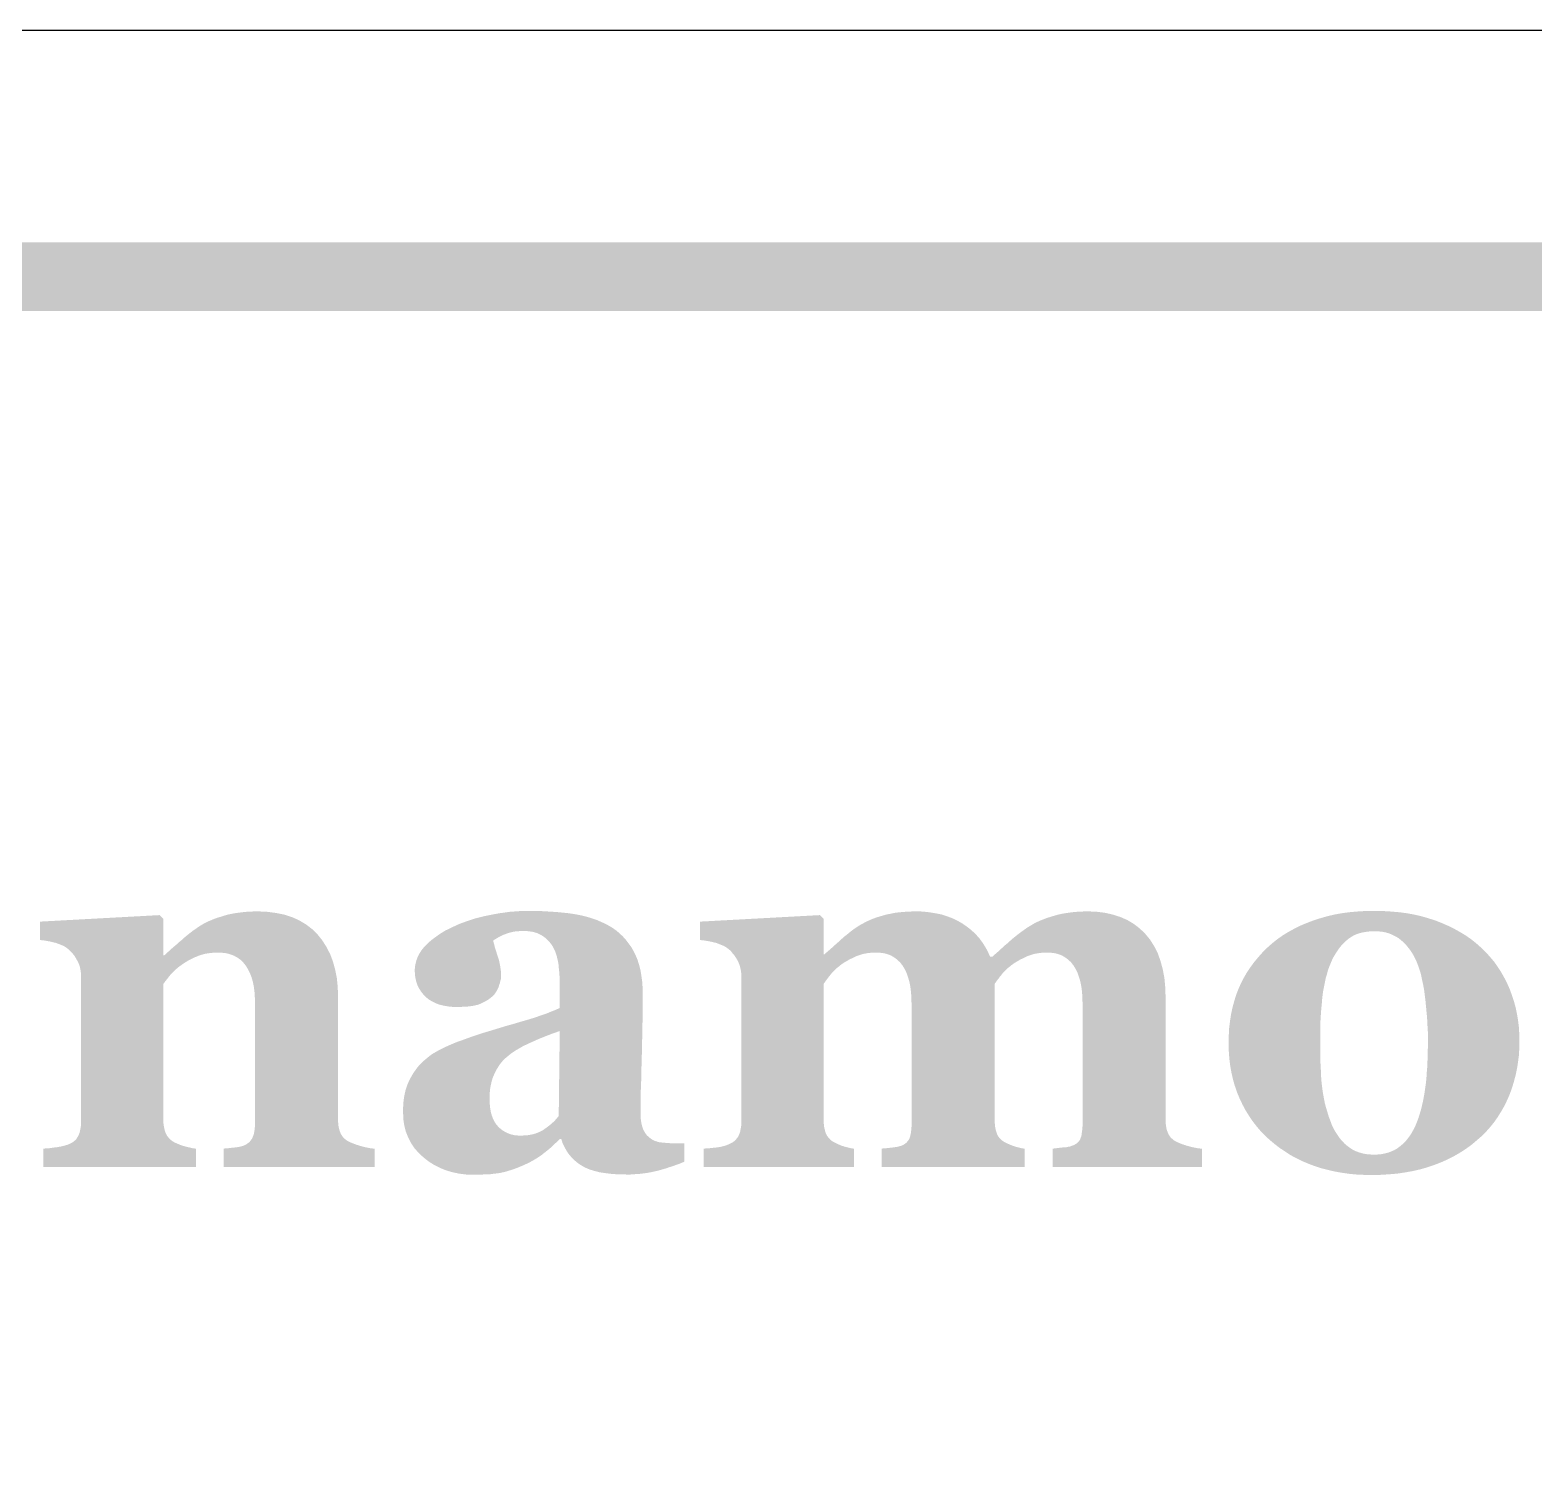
# Model space of a CAD drawing. Header units: millimetres. Extents: x 4 to 272, y 4 to 144.
# Drawn here: x 225.34 to 234.12, y 135.7 to 144.04 of the extents above; entities that cross this region are included whole.
import ezdxf

# ---------------------------------------------------------------- set-up
doc = ezdxf.new("R2010")
doc.units = ezdxf.units.MM
doc.layers.add('CUT', color=1, linetype='Continuous')
doc.layers.add('RASTER', color=7, linetype='Continuous')

msp = doc.modelspace()

# ---------------------------------------------------------------- hatches: boundary and pattern name
at = {"layer": 'RASTER'}
h = msp.add_hatch(color=7, dxfattribs=at)
h.paths.add_polyline_path([(209.2, 140.6), (209.234, 141.116), (209.337, 141.563), (209.509, 141.941), (209.75, 142.25), (210.059, 142.491), (210.438, 142.663), (210.884, 142.766), (211.4, 142.8), (268.6, 142.8), (269.116, 142.766), (269.563, 142.663), (269.941, 142.491), (270.25, 142.25), (270.491, 141.941), (270.663, 141.563), (270.766, 141.116), (270.8, 140.6), (270.8, 127.4), (270.766, 126.884), (270.662, 126.438), (270.491, 126.059), (270.25, 125.75), (269.941, 125.509), (269.563, 125.338), (269.116, 125.234), (268.6, 125.2), (211.4, 125.2), (210.884, 125.234), (210.438, 125.338), (210.059, 125.509), (209.75, 125.75), (209.509, 126.059), (209.337, 126.438), (209.234, 126.884), (209.2, 127.4)])
h.paths.add_polyline_path([(209.6, 140.6), (209.6, 127.4), (209.628, 126.978), (209.712, 126.613), (209.853, 126.303), (210.05, 126.05), (210.303, 125.853), (210.613, 125.713), (210.978, 125.628), (211.4, 125.6), (268.6, 125.6), (269.022, 125.628), (269.388, 125.713), (269.697, 125.853), (269.95, 126.05), (270.147, 126.303), (270.287, 126.613), (270.372, 126.978), (270.4, 127.4), (270.4, 140.6), (270.372, 141.022), (270.287, 141.388), (270.147, 141.697), (269.95, 141.95), (269.697, 142.147), (269.388, 142.288), (269.022, 142.372), (268.6, 142.4), (211.4, 142.4), (210.978, 142.372), (210.613, 142.288), (210.303, 142.147), (210.05, 141.95), (209.853, 141.697), (209.712, 141.388), (209.628, 141.022), (209.6, 140.6)], flags=0)
for points in [[(227.35, 137.4), (226.468, 137.4), (226.468, 137.507), (226.475, 137.508), (226.482, 137.508), (226.49, 137.509), (226.499, 137.51), (226.507, 137.511), (226.516, 137.512), (226.525, 137.513), (226.535, 137.514), (226.545, 137.515), (226.554, 137.517), (226.562, 137.518), (226.57, 137.52), (226.577, 137.522), (226.584, 137.524), (226.59, 137.526), (226.595, 137.529), (226.603, 137.533), (226.609, 137.538), (226.616, 137.543), (226.622, 137.549), (226.627, 137.555), (226.631, 137.561), (226.636, 137.568), (226.639, 137.576), (226.642, 137.584), (226.645, 137.593), (226.647, 137.603), (226.649, 137.614), (226.65, 137.626), (226.652, 137.638), (226.652, 137.652), (226.652, 137.667), (226.652, 138.352), (226.651, 138.388), (226.649, 138.422), (226.645, 138.454), (226.639, 138.483), (226.631, 138.51), (226.621, 138.535), (226.61, 138.557), (226.597, 138.577), (226.583, 138.595), (226.567, 138.61), (226.549, 138.623), (226.529, 138.634), (226.508, 138.642), (226.486, 138.648), (226.461, 138.651), (226.436, 138.652), (226.421, 138.652), (226.407, 138.651), (226.393, 138.65), (226.379, 138.648), (226.365, 138.646), (226.352, 138.643), (226.339, 138.639), (226.326, 138.635), (226.314, 138.63), (226.301, 138.625), (226.289, 138.619), (226.276, 138.613), (226.264, 138.607), (226.252, 138.599), (226.24, 138.592), (226.228, 138.584), (226.217, 138.576), (226.207, 138.569), (226.198, 138.561), (226.189, 138.554), (226.181, 138.546), (226.173, 138.539), (226.166, 138.531), (226.159, 138.524), (226.153, 138.516), (226.147, 138.509), (226.141, 138.501), (226.136, 138.495), (226.131, 138.488), (226.126, 138.482), (226.121, 138.475), (226.116, 138.469), (226.116, 137.683), (226.116, 137.67), (226.117, 137.658), (226.118, 137.647), (226.12, 137.636), (226.122, 137.625), (226.124, 137.615), (226.127, 137.606), (226.131, 137.597), (226.135, 137.589), (226.139, 137.581), (226.145, 137.574), (226.15, 137.567), (226.157, 137.561), (226.164, 137.555), (226.171, 137.55), (226.179, 137.545), (226.185, 137.542), (226.192, 137.539), (226.198, 137.536), (226.206, 137.533), (226.213, 137.53), (226.221, 137.527), (226.229, 137.524), (226.238, 137.522), (226.247, 137.519), (226.255, 137.517), (226.264, 137.515), (226.273, 137.513), (226.281, 137.511), (226.29, 137.509), (226.298, 137.508), (226.307, 137.507), (226.307, 137.4), (225.416, 137.4), (225.416, 137.507), (225.425, 137.508), (225.434, 137.509), (225.444, 137.509), (225.453, 137.51), (225.462, 137.511), (225.471, 137.513), (225.481, 137.514), (225.49, 137.515), (225.499, 137.516), (225.508, 137.518), (225.516, 137.519), (225.525, 137.521), (225.532, 137.523), (225.54, 137.525), (225.547, 137.527), (225.554, 137.529), (225.565, 137.533), (225.575, 137.538), (225.585, 137.543), (225.593, 137.549), (225.601, 137.556), (225.608, 137.563), (225.613, 137.571), (225.618, 137.579), (225.622, 137.587), (225.626, 137.597), (225.629, 137.607), (225.631, 137.618), (225.633, 137.629), (225.635, 137.641), (225.635, 137.653), (225.636, 137.667), (225.636, 138.519), (225.635, 138.53), (225.634, 138.542), (225.632, 138.553), (225.63, 138.564), (225.627, 138.575), (225.623, 138.586), (225.618, 138.597), (225.612, 138.608), (225.606, 138.619), (225.6, 138.629), (225.593, 138.639), (225.585, 138.648), (225.577, 138.657), (225.569, 138.665), (225.56, 138.673), (225.551, 138.68), (225.544, 138.685), (225.537, 138.689), (225.529, 138.693), (225.521, 138.696), (225.512, 138.7), (225.503, 138.703), (225.494, 138.707), (225.484, 138.71), (225.474, 138.712), (225.463, 138.715), (225.453, 138.717), (225.442, 138.719), (225.431, 138.721), (225.419, 138.723), (225.407, 138.724), (225.396, 138.726), (225.396, 138.833), (226.094, 138.871), (226.116, 138.849), (226.116, 138.636), (226.122, 138.636), (226.133, 138.646), (226.144, 138.656), (226.155, 138.666), (226.167, 138.677), (226.18, 138.688), (226.193, 138.699), (226.207, 138.712), (226.222, 138.724), (226.236, 138.737), (226.25, 138.749), (226.264, 138.76), (226.278, 138.771), (226.291, 138.781), (226.305, 138.79), (226.317, 138.799), (226.33, 138.808), (226.344, 138.816), (226.359, 138.825), (226.375, 138.833), (226.393, 138.84), (226.411, 138.848), (226.43, 138.855), (226.451, 138.861), (226.472, 138.868), (226.494, 138.874), (226.517, 138.879), (226.54, 138.883), (226.563, 138.886), (226.587, 138.889), (226.611, 138.891), (226.635, 138.892), (226.66, 138.893), (226.717, 138.891), (226.772, 138.884), (226.822, 138.874), (226.869, 138.859), (226.911, 138.84), (226.951, 138.816), (226.986, 138.789), (227.018, 138.757), (227.046, 138.722), (227.07, 138.684), (227.091, 138.643), (227.107, 138.6), (227.12, 138.553), (227.13, 138.504), (227.135, 138.452), (227.137, 138.398), (227.137, 137.68), (227.137, 137.667), (227.138, 137.654), (227.139, 137.642), (227.141, 137.631), (227.144, 137.621), (227.146, 137.611), (227.15, 137.602), (227.153, 137.593), (227.158, 137.586), (227.163, 137.578), (227.169, 137.571), (227.176, 137.564), (227.184, 137.558), (227.193, 137.552), (227.203, 137.547), (227.213, 137.542), (227.219, 137.54), (227.226, 137.537), (227.233, 137.534), (227.24, 137.532), (227.247, 137.529), (227.255, 137.527), (227.263, 137.524), (227.271, 137.522), (227.28, 137.519), (227.289, 137.517), (227.298, 137.515), (227.308, 137.513), (227.318, 137.511), (227.328, 137.509), (227.339, 137.508), (227.35, 137.507)], [(232.184, 137.4), (231.311, 137.4), (231.311, 137.507), (231.319, 137.508), (231.327, 137.509), (231.335, 137.51), (231.344, 137.511), (231.352, 137.512), (231.361, 137.513), (231.369, 137.514), (231.378, 137.514), (231.387, 137.515), (231.395, 137.516), (231.403, 137.518), (231.41, 137.519), (231.417, 137.521), (231.424, 137.524), (231.43, 137.526), (231.437, 137.529), (231.444, 137.533), (231.451, 137.537), (231.457, 137.543), (231.463, 137.548), (231.468, 137.555), (231.472, 137.562), (231.475, 137.57), (231.478, 137.578), (231.48, 137.587), (231.481, 137.596), (231.483, 137.607), (231.484, 137.617), (231.485, 137.629), (231.486, 137.641), (231.486, 137.653), (231.486, 137.667), (231.486, 138.351), (231.485, 138.387), (231.483, 138.421), (231.479, 138.453), (231.473, 138.483), (231.465, 138.51), (231.456, 138.535), (231.445, 138.557), (231.433, 138.577), (231.419, 138.595), (231.403, 138.61), (231.386, 138.623), (231.368, 138.634), (231.348, 138.642), (231.327, 138.648), (231.304, 138.651), (231.28, 138.652), (231.264, 138.652), (231.249, 138.651), (231.235, 138.65), (231.22, 138.647), (231.206, 138.645), (231.193, 138.641), (231.18, 138.637), (231.168, 138.633), (231.156, 138.628), (231.144, 138.622), (231.132, 138.616), (231.121, 138.611), (231.11, 138.604), (231.099, 138.598), (231.088, 138.591), (231.078, 138.584), (231.067, 138.576), (231.058, 138.568), (231.048, 138.561), (231.04, 138.553), (231.032, 138.545), (231.025, 138.537), (231.018, 138.53), (231.012, 138.522), (231.006, 138.515), (231, 138.507), (230.995, 138.5), (230.99, 138.494), (230.985, 138.487), (230.981, 138.481), (230.976, 138.475), (230.972, 138.469), (230.972, 137.683), (230.972, 137.67), (230.973, 137.658), (230.974, 137.646), (230.975, 137.635), (230.977, 137.625), (230.979, 137.615), (230.982, 137.606), (230.985, 137.597), (230.988, 137.589), (230.992, 137.581), (230.997, 137.574), (231.002, 137.568), (231.008, 137.561), (231.015, 137.555), (231.023, 137.55), (231.031, 137.545), (231.037, 137.542), (231.043, 137.539), (231.049, 137.536), (231.056, 137.533), (231.063, 137.53), (231.07, 137.527), (231.077, 137.524), (231.084, 137.522), (231.092, 137.519), (231.099, 137.517), (231.107, 137.515), (231.115, 137.513), (231.123, 137.511), (231.131, 137.509), (231.14, 137.508), (231.148, 137.507), (231.148, 137.4), (230.312, 137.4), (230.312, 137.507), (230.319, 137.508), (230.326, 137.508), (230.334, 137.509), (230.342, 137.51), (230.351, 137.511), (230.36, 137.512), (230.369, 137.513), (230.379, 137.514), (230.388, 137.515), (230.397, 137.517), (230.406, 137.518), (230.413, 137.52), (230.42, 137.522), (230.427, 137.524), (230.432, 137.526), (230.438, 137.529), (230.445, 137.533), (230.452, 137.538), (230.458, 137.543), (230.463, 137.549), (230.468, 137.555), (230.472, 137.561), (230.475, 137.568), (230.478, 137.576), (230.48, 137.584), (230.482, 137.593), (230.484, 137.603), (230.485, 137.614), (230.486, 137.626), (230.487, 137.638), (230.487, 137.652), (230.487, 137.667), (230.487, 138.351), (230.486, 138.387), (230.484, 138.421), (230.48, 138.453), (230.474, 138.483), (230.466, 138.51), (230.457, 138.535), (230.446, 138.557), (230.434, 138.577), (230.42, 138.595), (230.404, 138.61), (230.387, 138.623), (230.369, 138.634), (230.349, 138.642), (230.328, 138.648), (230.305, 138.651), (230.281, 138.652), (230.265, 138.652), (230.25, 138.651), (230.235, 138.65), (230.221, 138.647), (230.207, 138.645), (230.194, 138.641), (230.181, 138.637), (230.169, 138.633), (230.157, 138.628), (230.145, 138.622), (230.133, 138.616), (230.122, 138.611), (230.111, 138.604), (230.1, 138.598), (230.089, 138.591), (230.079, 138.584), (230.068, 138.576), (230.059, 138.568), (230.049, 138.561), (230.041, 138.553), (230.033, 138.545), (230.026, 138.537), (230.019, 138.53), (230.013, 138.522), (230.007, 138.515), (230.001, 138.507), (229.996, 138.5), (229.991, 138.494), (229.986, 138.487), (229.982, 138.481), (229.977, 138.475), (229.973, 138.469), (229.973, 137.683), (229.973, 137.67), (229.974, 137.658), (229.975, 137.647), (229.976, 137.636), (229.978, 137.625), (229.981, 137.616), (229.983, 137.606), (229.986, 137.598), (229.99, 137.59), (229.994, 137.582), (229.999, 137.575), (230.005, 137.568), (230.011, 137.561), (230.018, 137.555), (230.025, 137.55), (230.033, 137.545), (230.039, 137.542), (230.045, 137.539), (230.052, 137.536), (230.058, 137.533), (230.065, 137.53), (230.072, 137.527), (230.079, 137.524), (230.087, 137.522), (230.094, 137.519), (230.102, 137.517), (230.11, 137.515), (230.118, 137.513), (230.126, 137.511), (230.134, 137.509), (230.142, 137.508), (230.15, 137.507), (230.15, 137.4), (229.273, 137.4), (229.273, 137.507), (229.282, 137.508), (229.292, 137.508), (229.301, 137.509), (229.311, 137.51), (229.32, 137.511), (229.329, 137.512), (229.338, 137.513), (229.348, 137.514), (229.357, 137.515), (229.365, 137.517), (229.374, 137.518), (229.382, 137.52), (229.389, 137.522), (229.397, 137.524), (229.404, 137.526), (229.411, 137.529), (229.422, 137.534), (229.432, 137.539), (229.442, 137.544), (229.45, 137.55), (229.458, 137.557), (229.464, 137.564), (229.47, 137.571), (229.475, 137.579), (229.479, 137.588), (229.483, 137.597), (229.486, 137.607), (229.488, 137.618), (229.49, 137.629), (229.492, 137.641), (229.492, 137.653), (229.493, 137.667), (229.493, 138.519), (229.492, 138.531), (229.491, 138.542), (229.489, 138.554), (229.486, 138.565), (229.483, 138.577), (229.479, 138.588), (229.474, 138.599), (229.468, 138.611), (229.461, 138.622), (229.455, 138.632), (229.448, 138.641), (229.44, 138.65), (229.433, 138.659), (229.425, 138.667), (229.416, 138.674), (229.408, 138.68), (229.401, 138.685), (229.394, 138.689), (229.386, 138.693), (229.378, 138.696), (229.369, 138.7), (229.36, 138.703), (229.351, 138.707), (229.341, 138.71), (229.331, 138.712), (229.32, 138.715), (229.31, 138.717), (229.299, 138.719), (229.288, 138.721), (229.276, 138.723), (229.264, 138.724), (229.252, 138.726), (229.252, 138.833), (229.951, 138.871), (229.973, 138.849), (229.973, 138.642), (229.979, 138.642), (229.989, 138.652), (230, 138.661), (230.012, 138.672), (230.024, 138.682), (230.036, 138.693), (230.049, 138.705), (230.063, 138.717), (230.076, 138.729), (230.09, 138.742), (230.104, 138.753), (230.118, 138.764), (230.131, 138.775), (230.144, 138.785), (230.157, 138.794), (230.17, 138.803), (230.183, 138.811), (230.197, 138.819), (230.212, 138.827), (230.228, 138.835), (230.245, 138.843), (230.262, 138.85), (230.281, 138.857), (230.301, 138.863), (230.322, 138.869), (230.343, 138.875), (230.365, 138.879), (230.388, 138.884), (230.411, 138.887), (230.434, 138.889), (230.458, 138.891), (230.483, 138.892), (230.508, 138.893), (230.549, 138.892), (230.588, 138.888), (230.625, 138.882), (230.661, 138.875), (230.695, 138.864), (230.727, 138.852), (230.758, 138.837), (230.787, 138.82), (230.814, 138.801), (230.839, 138.781), (230.862, 138.759), (230.883, 138.736), (230.901, 138.711), (230.918, 138.685), (230.933, 138.657), (230.946, 138.628), (230.959, 138.628), (230.97, 138.638), (230.981, 138.648), (230.994, 138.659), (231.006, 138.671), (231.02, 138.682), (231.033, 138.695), (231.048, 138.707), (231.063, 138.721), (231.078, 138.734), (231.093, 138.746), (231.108, 138.758), (231.122, 138.769), (231.136, 138.779), (231.15, 138.789), (231.163, 138.798), (231.176, 138.806), (231.191, 138.815), (231.206, 138.824), (231.223, 138.832), (231.241, 138.84), (231.259, 138.847), (231.279, 138.855), (231.3, 138.861), (231.322, 138.868), (231.344, 138.874), (231.367, 138.879), (231.39, 138.883), (231.413, 138.886), (231.437, 138.889), (231.461, 138.891), (231.486, 138.892), (231.511, 138.893), (231.565, 138.891), (231.615, 138.885), (231.663, 138.874), (231.707, 138.86), (231.748, 138.842), (231.786, 138.819), (231.82, 138.793), (231.852, 138.762), (231.88, 138.728), (231.904, 138.69), (231.925, 138.649), (231.941, 138.604), (231.954, 138.556), (231.964, 138.505), (231.969, 138.45), (231.971, 138.392), (231.971, 137.68), (231.971, 137.667), (231.972, 137.654), (231.973, 137.642), (231.975, 137.631), (231.977, 137.62), (231.98, 137.61), (231.984, 137.601), (231.987, 137.593), (231.992, 137.585), (231.997, 137.577), (232.003, 137.57), (232.01, 137.564), (232.018, 137.557), (232.026, 137.552), (232.036, 137.547), (232.046, 137.542), (232.052, 137.54), (232.058, 137.537), (232.065, 137.534), (232.072, 137.532), (232.079, 137.529), (232.087, 137.527), (232.095, 137.524), (232.104, 137.522), (232.113, 137.519), (232.122, 137.517), (232.131, 137.515), (232.141, 137.513), (232.151, 137.511), (232.162, 137.509), (232.172, 137.508), (232.184, 137.507)]]:
    msp.add_hatch(color=7, dxfattribs=at).paths.add_polyline_path(points)
h = msp.add_hatch(color=7, dxfattribs=at)
h.paths.add_polyline_path([(229.16, 137.431), (229.144, 137.424), (229.126, 137.417), (229.109, 137.411), (229.09, 137.404), (229.07, 137.398), (229.05, 137.391), (229.029, 137.385), (229.008, 137.379), (228.986, 137.374), (228.963, 137.369), (228.94, 137.365), (228.917, 137.362), (228.894, 137.359), (228.87, 137.358), (228.846, 137.356), (228.822, 137.356), (228.778, 137.357), (228.738, 137.359), (228.7, 137.364), (228.665, 137.369), (228.634, 137.377), (228.605, 137.386), (228.579, 137.397), (228.557, 137.41), (228.536, 137.424), (228.518, 137.439), (228.501, 137.456), (228.485, 137.475), (228.472, 137.494), (228.46, 137.516), (228.449, 137.538), (228.441, 137.563), (228.432, 137.563), (228.42, 137.55), (228.407, 137.539), (228.395, 137.527), (228.383, 137.516), (228.371, 137.506), (228.359, 137.496), (228.348, 137.487), (228.336, 137.478), (228.325, 137.469), (228.313, 137.461), (228.301, 137.453), (228.288, 137.445), (228.276, 137.438), (228.263, 137.431), (228.25, 137.424), (228.237, 137.418), (228.22, 137.41), (228.203, 137.403), (228.186, 137.396), (228.17, 137.39), (228.153, 137.384), (228.137, 137.379), (228.121, 137.374), (228.105, 137.37), (228.088, 137.366), (228.07, 137.363), (228.05, 137.361), (228.028, 137.358), (228.005, 137.357), (227.981, 137.356), (227.955, 137.355), (227.927, 137.355), (227.885, 137.356), (227.845, 137.361), (227.806, 137.369), (227.769, 137.38), (227.734, 137.394), (227.7, 137.411), (227.668, 137.431), (227.637, 137.455), (227.609, 137.481), (227.584, 137.509), (227.564, 137.539), (227.547, 137.572), (227.533, 137.606), (227.524, 137.642), (227.518, 137.68), (227.517, 137.721), (227.517, 137.744), (227.518, 137.767), (227.52, 137.788), (227.523, 137.809), (227.527, 137.829), (227.531, 137.848), (227.537, 137.866), (227.543, 137.883), (227.55, 137.899), (227.558, 137.915), (227.566, 137.93), (227.575, 137.945), (227.585, 137.96), (227.595, 137.974), (227.606, 137.988), (227.618, 138.001), (227.629, 138.012), (227.641, 138.023), (227.653, 138.033), (227.665, 138.043), (227.678, 138.053), (227.691, 138.062), (227.705, 138.07), (227.719, 138.078), (227.734, 138.086), (227.749, 138.093), (227.764, 138.101), (227.78, 138.108), (227.796, 138.115), (227.812, 138.122), (227.829, 138.129), (227.846, 138.135), (227.88, 138.147), (227.915, 138.16), (227.952, 138.172), (227.991, 138.185), (228.032, 138.197), (228.074, 138.21), (228.117, 138.223), (228.163, 138.236), (228.207, 138.249), (228.249, 138.261), (228.287, 138.273), (228.322, 138.285), (228.354, 138.296), (228.383, 138.308), (228.409, 138.318), (228.432, 138.329), (228.432, 138.469), (228.432, 138.479), (228.432, 138.489), (228.431, 138.5), (228.431, 138.512), (228.43, 138.524), (228.429, 138.537), (228.428, 138.551), (228.426, 138.566), (228.425, 138.581), (228.423, 138.595), (228.42, 138.608), (228.417, 138.621), (228.414, 138.634), (228.41, 138.645), (228.406, 138.657), (228.401, 138.667), (228.396, 138.679), (228.39, 138.69), (228.383, 138.7), (228.375, 138.71), (228.367, 138.72), (228.357, 138.729), (228.348, 138.738), (228.337, 138.746), (228.325, 138.754), (228.313, 138.76), (228.3, 138.766), (228.286, 138.77), (228.271, 138.774), (228.255, 138.776), (228.239, 138.778), (228.221, 138.778), (228.205, 138.778), (228.19, 138.777), (228.176, 138.776), (228.162, 138.774), (228.149, 138.771), (228.136, 138.768), (228.125, 138.764), (228.114, 138.76), (228.103, 138.756), (228.093, 138.751), (228.083, 138.746), (228.075, 138.742), (228.066, 138.737), (228.058, 138.732), (228.051, 138.728), (228.044, 138.723), (228.045, 138.715), (228.047, 138.706), (228.05, 138.696), (228.052, 138.686), (228.056, 138.674), (228.06, 138.662), (228.064, 138.648), (228.069, 138.633), (228.074, 138.618), (228.078, 138.604), (228.081, 138.589), (228.084, 138.574), (228.086, 138.56), (228.088, 138.546), (228.089, 138.532), (228.089, 138.518), (228.089, 138.511), (228.089, 138.504), (228.088, 138.497), (228.086, 138.49), (228.084, 138.482), (228.082, 138.473), (228.079, 138.465), (228.076, 138.455), (228.073, 138.446), (228.069, 138.438), (228.065, 138.43), (228.06, 138.422), (228.055, 138.415), (228.05, 138.408), (228.044, 138.402), (228.038, 138.396), (228.03, 138.389), (228.021, 138.382), (228.012, 138.376), (228.002, 138.37), (227.993, 138.365), (227.983, 138.36), (227.973, 138.355), (227.963, 138.351), (227.952, 138.347), (227.939, 138.344), (227.925, 138.341), (227.91, 138.339), (227.893, 138.337), (227.875, 138.336), (227.855, 138.335), (227.834, 138.335), (227.805, 138.335), (227.777, 138.338), (227.751, 138.343), (227.726, 138.349), (227.704, 138.358), (227.684, 138.368), (227.665, 138.38), (227.648, 138.394), (227.634, 138.409), (227.621, 138.426), (227.61, 138.443), (227.601, 138.462), (227.594, 138.482), (227.589, 138.503), (227.586, 138.525), (227.585, 138.548), (227.586, 138.569), (227.59, 138.588), (227.595, 138.608), (227.602, 138.626), (227.611, 138.644), (227.622, 138.662), (227.635, 138.679), (227.651, 138.696), (227.667, 138.712), (227.685, 138.727), (227.704, 138.741), (227.723, 138.755), (227.743, 138.768), (227.764, 138.781), (227.787, 138.792), (227.81, 138.803), (227.833, 138.814), (227.857, 138.824), (227.883, 138.833), (227.909, 138.842), (227.936, 138.851), (227.964, 138.858), (227.992, 138.865), (228.022, 138.871), (228.052, 138.877), (228.081, 138.882), (228.11, 138.886), (228.138, 138.89), (228.165, 138.892), (228.192, 138.894), (228.219, 138.895), (228.245, 138.896), (228.28, 138.895), (228.314, 138.895), (228.348, 138.893), (228.381, 138.891), (228.413, 138.889), (228.445, 138.886), (228.475, 138.883), (228.505, 138.879), (228.535, 138.874), (228.563, 138.868), (228.591, 138.861), (228.618, 138.853), (228.645, 138.844), (228.67, 138.833), (228.695, 138.822), (228.719, 138.809), (228.741, 138.796), (228.762, 138.781), (228.782, 138.764), (228.801, 138.746), (228.818, 138.727), (228.834, 138.706), (228.85, 138.684), (228.864, 138.66), (228.876, 138.635), (228.887, 138.608), (228.896, 138.579), (228.904, 138.548), (228.909, 138.516), (228.914, 138.481), (228.916, 138.445), (228.917, 138.406), (228.917, 138.364), (228.917, 138.32), (228.916, 138.274), (228.915, 138.225), (228.914, 138.175), (228.913, 138.123), (228.912, 138.07), (228.91, 138.014), (228.909, 137.959), (228.908, 137.91), (228.906, 137.865), (228.905, 137.826), (228.905, 137.791), (228.904, 137.761), (228.904, 137.735), (228.904, 137.715), (228.904, 137.699), (228.905, 137.684), (228.907, 137.669), (228.909, 137.656), (228.912, 137.643), (228.915, 137.632), (228.919, 137.621), (228.924, 137.611), (228.929, 137.602), (228.935, 137.593), (228.941, 137.585), (228.949, 137.578), (228.957, 137.571), (228.965, 137.565), (228.974, 137.559), (228.984, 137.554), (228.991, 137.551), (228.999, 137.549), (229.007, 137.546), (229.016, 137.544), (229.027, 137.543), (229.038, 137.542), (229.05, 137.541), (229.063, 137.54), (229.076, 137.539), (229.089, 137.539), (229.102, 137.539), (229.114, 137.538), (229.126, 137.538), (229.138, 137.538), (229.149, 137.538), (229.16, 137.538)])
h.paths.add_polyline_path([(228.432, 138.194), (228.412, 138.187), (228.391, 138.18), (228.371, 138.172), (228.35, 138.164), (228.33, 138.156), (228.31, 138.148), (228.29, 138.139), (228.27, 138.13), (228.25, 138.121), (228.231, 138.112), (228.213, 138.103), (228.196, 138.093), (228.18, 138.084), (228.165, 138.074), (228.151, 138.065), (228.138, 138.055), (228.125, 138.044), (228.112, 138.033), (228.1, 138.021), (228.089, 138.008), (228.079, 137.995), (228.07, 137.98), (228.061, 137.966), (228.053, 137.95), (228.046, 137.934), (228.039, 137.917), (228.034, 137.899), (228.03, 137.881), (228.026, 137.862), (228.024, 137.842), (228.022, 137.821), (228.022, 137.8), (228.023, 137.772), (228.025, 137.747), (228.029, 137.723), (228.035, 137.701), (228.042, 137.682), (228.051, 137.664), (228.062, 137.648), (228.074, 137.634), (228.087, 137.622), (228.101, 137.612), (228.116, 137.603), (228.132, 137.596), (228.148, 137.59), (228.166, 137.586), (228.183, 137.584), (228.202, 137.583), (228.222, 137.584), (228.241, 137.585), (228.259, 137.588), (228.276, 137.591), (228.292, 137.596), (228.307, 137.602), (228.321, 137.608), (228.335, 137.616), (228.348, 137.625), (228.36, 137.634), (228.372, 137.643), (228.384, 137.653), (228.395, 137.663), (228.406, 137.674), (228.416, 137.686), (228.426, 137.697)], flags=0)
h = msp.add_hatch(color=7, dxfattribs=at)
h.paths.add_polyline_path([(233.815, 138.68), (233.842, 138.654), (233.866, 138.627), (233.89, 138.599), (233.911, 138.569), (233.931, 138.538), (233.949, 138.506), (233.966, 138.473), (233.981, 138.439), (233.994, 138.403), (234.006, 138.367), (234.016, 138.33), (234.024, 138.292), (234.03, 138.254), (234.035, 138.214), (234.037, 138.175), (234.038, 138.134), (234.037, 138.094), (234.035, 138.054), (234.03, 138.015), (234.024, 137.976), (234.016, 137.938), (234.006, 137.9), (233.995, 137.863), (233.982, 137.827), (233.967, 137.792), (233.95, 137.757), (233.932, 137.725), (233.912, 137.693), (233.891, 137.663), (233.868, 137.634), (233.843, 137.606), (233.817, 137.58), (233.787, 137.554), (233.756, 137.528), (233.724, 137.505), (233.69, 137.483), (233.655, 137.463), (233.618, 137.444), (233.58, 137.427), (233.541, 137.412), (233.5, 137.398), (233.458, 137.386), (233.414, 137.376), (233.369, 137.368), (233.322, 137.361), (233.274, 137.357), (233.225, 137.354), (233.174, 137.353), (233.13, 137.354), (233.086, 137.356), (233.044, 137.36), (233.002, 137.366), (232.962, 137.373), (232.922, 137.382), (232.883, 137.392), (232.845, 137.404), (232.808, 137.418), (232.772, 137.433), (232.737, 137.45), (232.703, 137.468), (232.671, 137.489), (232.639, 137.51), (232.609, 137.533), (232.579, 137.558), (232.552, 137.583), (232.526, 137.61), (232.502, 137.638), (232.479, 137.668), (232.458, 137.699), (232.438, 137.731), (232.42, 137.765), (232.403, 137.801), (232.388, 137.837), (232.375, 137.875), (232.364, 137.914), (232.355, 137.954), (232.348, 137.994), (232.343, 138.036), (232.34, 138.079), (232.339, 138.124), (232.34, 138.167), (232.342, 138.209), (232.347, 138.25), (232.353, 138.29), (232.361, 138.328), (232.371, 138.365), (232.382, 138.402), (232.395, 138.436), (232.41, 138.47), (232.427, 138.503), (232.445, 138.535), (232.466, 138.566), (232.488, 138.596), (232.512, 138.625), (232.537, 138.653), (232.564, 138.68), (232.592, 138.705), (232.622, 138.729), (232.653, 138.751), (232.685, 138.771), (232.72, 138.79), (232.755, 138.808), (232.793, 138.824), (232.832, 138.839), (232.872, 138.852), (232.914, 138.864), (232.956, 138.874), (233, 138.882), (233.045, 138.888), (233.091, 138.892), (233.139, 138.895), (233.187, 138.896), (233.238, 138.895), (233.286, 138.892), (233.334, 138.888), (233.38, 138.882), (233.424, 138.874), (233.467, 138.864), (233.508, 138.852), (233.548, 138.839), (233.586, 138.824), (233.623, 138.808), (233.659, 138.79), (233.693, 138.771), (233.726, 138.751), (233.757, 138.729), (233.787, 138.705), (233.815, 138.68)])
h.paths.add_polyline_path([(233.44, 137.665), (233.448, 137.686), (233.455, 137.708), (233.462, 137.732), (233.468, 137.756), (233.474, 137.781), (233.479, 137.808), (233.484, 137.836), (233.488, 137.864), (233.492, 137.894), (233.495, 137.925), (233.497, 137.958), (233.5, 137.991), (233.501, 138.026), (233.502, 138.062), (233.503, 138.099), (233.503, 138.137), (233.503, 138.163), (233.503, 138.19), (233.501, 138.218), (233.5, 138.247), (233.498, 138.276), (233.495, 138.307), (233.492, 138.339), (233.489, 138.371), (233.485, 138.403), (233.481, 138.434), (233.476, 138.462), (233.47, 138.489), (233.465, 138.514), (233.459, 138.538), (233.452, 138.559), (233.445, 138.579), (233.436, 138.602), (233.426, 138.623), (233.415, 138.643), (233.403, 138.662), (233.39, 138.679), (233.377, 138.695), (233.363, 138.71), (233.347, 138.724), (233.331, 138.737), (233.314, 138.747), (233.296, 138.756), (233.277, 138.764), (233.257, 138.77), (233.235, 138.774), (233.213, 138.776), (233.19, 138.777), (233.165, 138.776), (233.141, 138.773), (233.118, 138.769), (233.096, 138.763), (233.076, 138.755), (233.057, 138.745), (233.04, 138.733), (233.024, 138.72), (233.009, 138.705), (232.994, 138.689), (232.981, 138.672), (232.969, 138.654), (232.957, 138.635), (232.946, 138.615), (232.937, 138.594), (232.928, 138.572), (232.92, 138.551), (232.914, 138.528), (232.907, 138.505), (232.902, 138.481), (232.897, 138.456), (232.892, 138.431), (232.888, 138.404), (232.885, 138.376), (232.883, 138.348), (232.88, 138.32), (232.878, 138.291), (232.876, 138.262), (232.875, 138.233), (232.874, 138.203), (232.874, 138.173), (232.874, 138.143), (232.874, 138.104), (232.874, 138.066), (232.875, 138.031), (232.876, 137.997), (232.878, 137.965), (232.879, 137.934), (232.881, 137.905), (232.884, 137.878), (232.887, 137.852), (232.891, 137.826), (232.896, 137.8), (232.901, 137.773), (232.908, 137.747), (232.916, 137.721), (232.924, 137.694), (232.934, 137.668), (232.942, 137.646), (232.952, 137.625), (232.963, 137.605), (232.975, 137.587), (232.987, 137.569), (233.001, 137.553), (233.015, 137.538), (233.03, 137.525), (233.047, 137.512), (233.064, 137.501), (233.082, 137.492), (233.102, 137.485), (233.122, 137.479), (233.144, 137.475), (233.166, 137.473), (233.19, 137.472), (233.212, 137.473), (233.232, 137.475), (233.252, 137.479), (233.272, 137.484), (233.29, 137.491), (233.308, 137.499), (233.325, 137.509), (233.341, 137.521), (233.356, 137.534), (233.371, 137.548), (233.384, 137.564), (233.397, 137.581), (233.409, 137.6), (233.42, 137.62), (233.431, 137.642), (233.44, 137.665)], flags=0)

# ---------------------------------------------------------------- linework, layer by layer
at = {"layer": 'CUT'}
msp.add_lwpolyline([(210.999, 144.04), (269.001, 144.04)], dxfattribs=at)

doc.saveas('drawing.dxf')
